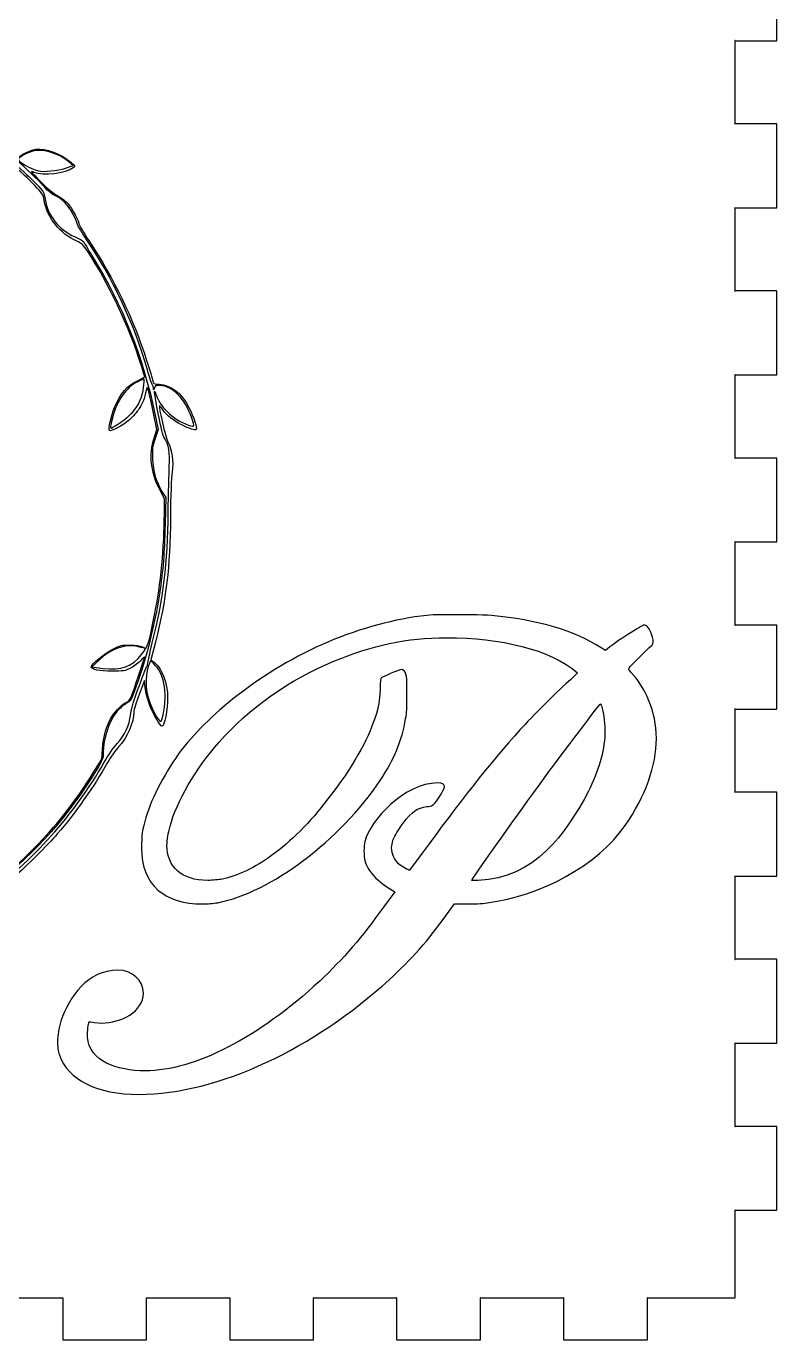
# Model space of a CAD drawing. Extents: x 5 to 509, y -8625 to -7917.
# Drawn here: x 416.5 to 506.4, y -8625 to -8467.7 of the extents above; entities that cross this region are included whole.
import ezdxf

# ---------------------------------------------------------------- set-up
doc = ezdxf.new("R2010")
doc.units = 0
doc.layers.add('Corps', color=7, linetype='CONTINUOUS')

msp = doc.modelspace()

# ---------------------------------------------------------------- linework, layer by layer
at = {"layer": 'Corps', "color": 6}
for p, q in [((506.371256, -8469.43002), (506.371256, -8459.43002)), ((501.351756, -8469.45002), (506.351756, -8469.45002)), ((501.371256, -8479.43002), (501.371256, -8469.43002)), ((506.351756, -8479.41002), (501.351756, -8479.41002)), ((506.371256, -8489.43002), (506.371256, -8479.43002)), ((501.351756, -8489.45002), (506.351756, -8489.45002)), ((501.371256, -8499.43002), (501.371256, -8489.43002)), ((506.351756, -8499.41002), (501.351756, -8499.41002)), ((506.371256, -8509.43002), (506.371256, -8499.43002)), ((501.351756, -8509.45002), (506.351756, -8509.45002)), ((501.371256, -8519.43002), (501.371256, -8509.43002)), ((506.351756, -8519.41002), (501.351756, -8519.41002)), ((506.371256, -8529.43002), (506.371256, -8519.43002)), ((501.351756, -8529.45002), (506.351756, -8529.45002)), ((501.371256, -8539.43002), (501.371256, -8529.43002)), ((506.351756, -8539.41002), (501.351756, -8539.41002)), ((506.371256, -8549.43002), (506.371256, -8539.43002)), ((501.351756, -8549.45002), (506.351756, -8549.45002)), ((501.371256, -8559.43002), (501.371256, -8549.43002)), ((506.351756, -8559.41002), (501.351756, -8559.41002)), ((506.371256, -8569.43002), (506.371256, -8559.43002)), ((501.351756, -8569.45002), (506.351756, -8569.45002)), ((501.371256, -8579.43002), (501.371256, -8569.43002)), ((506.351756, -8579.41002), (501.351756, -8579.41002)), ((506.371256, -8589.43002), (506.371256, -8579.43002)), ((501.351756, -8589.45002), (506.351756, -8589.45002)), ((501.371256, -8599.43002), (501.371256, -8589.43002)), ((506.351756, -8599.41002), (501.351756, -8599.41002)), ((506.371256, -8609.43002), (506.371256, -8599.43002)), ((501.351756, -8609.45002), (506.351756, -8609.45002)), ((501.371256, -8619.93002), (501.371256, -8609.43002)), ((410.851756, -8619.95002), (420.851756, -8619.95002)), ((420.832256, -8619.93002), (420.832256, -8624.93002)), ((430.851756, -8619.95002), (440.851756, -8619.95002)), ((430.871256, -8624.93002), (430.871256, -8619.93002)), ((440.832256, -8619.93002), (440.832256, -8624.93002)), ((450.851756, -8619.95002), (460.851756, -8619.95002)), ((450.871256, -8624.93002), (450.871256, -8619.93002)), ((460.832256, -8619.93002), (460.832256, -8624.93002)), ((470.851756, -8619.95002), (480.851756, -8619.95002)), ((470.871256, -8624.93002), (470.871256, -8619.93002)), ((480.832256, -8619.93002), (480.832256, -8624.93002)), ((490.851756, -8619.95002), (501.351756, -8619.95002)), ((490.871256, -8624.93002), (490.871256, -8619.93002)), ((501.371256, -8619.93002), (501.371256, -8619.93002)), ((420.851756, -8624.95002), (430.851756, -8624.95002)), ((440.851756, -8624.95002), (450.851756, -8624.95002)), ((460.851756, -8624.95002), (470.851756, -8624.95002)), ((480.851756, -8624.95002), (490.851756, -8624.95002))]:
    msp.add_line(p, q, dxfattribs=at)
at = {"layer": 'Corps', "color": 3}
for p, q in [((422.065466, -8484.38982), (421.556326, -8483.96792)), ((421.164216, -8484.70122), (422.065466, -8484.38982)), ((421.164216, -8484.70122), (421.164216, -8484.70122)), ((429.144096, -8513.98912), (429.144106, -8513.98912)), ((432.118516, -8515.99292), (431.712456, -8514.05352)), ((431.902926, -8514.25892), (432.258556, -8516.00052)), ((431.778266, -8517.02242), (432.118516, -8515.99292)), ((432.258556, -8516.00052), (431.898436, -8517.08432)), ((433.006466, -8524.27892), (432.492166, -8523.29032)), ((432.717386, -8523.40002), (433.167606, -8524.13942)), ((433.005936, -8526.10402), (433.006466, -8524.27892)), ((433.167606, -8524.13942), (433.094006, -8527.34162)), ((466.868686, -8538.17102), (465.191316, -8538.17102)), ((431.934186, -8541.44102), (431.400796, -8543.57972)), ((485.853456, -8542.44042), (485.319746, -8542.13542)), ((425.190276, -8543.60862), (424.338356, -8544.41572)), ((431.339046, -8543.65842), (431.120236, -8544.28962)), ((431.792166, -8544.09352), (431.339046, -8543.65842)), ((431.400796, -8543.57972), (431.811636, -8543.90122)), ((424.338356, -8544.41572), (425.654856, -8544.58352)), ((482.498716, -8545.10922), (481.660036, -8545.94792)), ((430.618826, -8546.02042), (429.986436, -8547.69342)), ((430.708526, -8546.90922), (430.618826, -8546.02042)), ((462.065306, -8548.00652), (462.065306, -8546.71042)), ((485.472236, -8549.37862), (485.472236, -8549.37862)), ((432.868486, -8550.14892), (432.868496, -8550.14892)), ((425.516366, -8555.47092), (425.589666, -8554.24122)), ((424.493496, -8557.10392), (425.516366, -8555.47092)), ((466.563706, -8558.75692), (466.563706, -8558.75662)), ((417.921116, -8565.60152), (417.921106, -8565.60182)), ((463.895166, -8566.68632), (462.370286, -8568.74492)), ((470.604646, -8569.96452), (469.842206, -8569.96452)), ((460.616676, -8571.33692), (459.244276, -8573.16672)), ((466.792436, -8574.08172), (467.783616, -8572.78552)), ((467.783616, -8572.78552), (469.232246, -8572.78552))]:
    msp.add_line(p, q, dxfattribs=at)
at = {"layer": 'Corps', "color": 6}
for points in [[(501.371256, -8469.43002), (501.371256, -8469.44202), (501.363256, -8469.45002), (501.351756, -8469.45002)], [(506.351756, -8469.45002), (506.363456, -8469.45002), (506.371256, -8469.44002), (506.371256, -8469.43002)], [(501.351756, -8479.41002), (501.363456, -8479.41002), (501.371256, -8479.42002), (501.371256, -8479.43002)], [(506.371256, -8479.43002), (506.371256, -8479.41802), (506.363256, -8479.41002), (506.351756, -8479.41002)], [(501.371256, -8489.43002), (501.371256, -8489.44202), (501.363256, -8489.45002), (501.351756, -8489.45002)], [(506.351756, -8489.45002), (506.363456, -8489.45002), (506.371256, -8489.44002), (506.371256, -8489.43002)], [(501.351756, -8499.41002), (501.363456, -8499.41002), (501.371256, -8499.42002), (501.371256, -8499.43002)], [(506.371256, -8499.43002), (506.371256, -8499.41802), (506.363256, -8499.41002), (506.351756, -8499.41002)], [(501.371256, -8509.43002), (501.371256, -8509.44202), (501.363256, -8509.45002), (501.351756, -8509.45002)], [(506.351756, -8509.45002), (506.363456, -8509.45002), (506.371256, -8509.44002), (506.371256, -8509.43002)], [(501.351756, -8519.41002), (501.363456, -8519.41002), (501.371256, -8519.42002), (501.371256, -8519.43002)], [(506.371256, -8519.43002), (506.371256, -8519.41802), (506.363256, -8519.41002), (506.351756, -8519.41002)], [(501.371256, -8529.43002), (501.371256, -8529.44202), (501.363256, -8529.45002), (501.351756, -8529.45002)], [(506.351756, -8529.45002), (506.363456, -8529.45002), (506.371256, -8529.44002), (506.371256, -8529.43002)], [(501.351756, -8539.41002), (501.363456, -8539.41002), (501.371256, -8539.42002), (501.371256, -8539.43002)], [(506.371256, -8539.43002), (506.371256, -8539.41802), (506.363256, -8539.41002), (506.351756, -8539.41002)], [(501.371256, -8549.43002), (501.371256, -8549.44202), (501.363256, -8549.45002), (501.351756, -8549.45002)], [(506.351756, -8549.45002), (506.363456, -8549.45002), (506.371256, -8549.44002), (506.371256, -8549.43002)], [(501.351756, -8559.41002), (501.363456, -8559.41002), (501.371256, -8559.42002), (501.371256, -8559.43002)], [(506.371256, -8559.43002), (506.371256, -8559.41802), (506.363256, -8559.41002), (506.351756, -8559.41002)], [(501.371256, -8569.43002), (501.371256, -8569.44202), (501.363256, -8569.45002), (501.351756, -8569.45002)], [(506.351756, -8569.45002), (506.363456, -8569.45002), (506.371256, -8569.44002), (506.371256, -8569.43002)], [(501.351756, -8579.41002), (501.363456, -8579.41002), (501.371256, -8579.42002), (501.371256, -8579.43002)], [(506.371256, -8579.43002), (506.371256, -8579.41802), (506.363256, -8579.41002), (506.351756, -8579.41002)], [(501.371256, -8589.43002), (501.371256, -8589.44202), (501.363256, -8589.45002), (501.351756, -8589.45002)], [(506.351756, -8589.45002), (506.363456, -8589.45002), (506.371256, -8589.44002), (506.371256, -8589.43002)], [(501.351756, -8599.41002), (501.363456, -8599.41002), (501.371256, -8599.42002), (501.371256, -8599.43002)], [(506.371256, -8599.43002), (506.371256, -8599.41802), (506.363256, -8599.41002), (506.351756, -8599.41002)], [(501.371256, -8609.43002), (501.371256, -8609.44202), (501.363256, -8609.45002), (501.351756, -8609.45002)], [(506.351756, -8609.45002), (506.363456, -8609.45002), (506.371256, -8609.44002), (506.371256, -8609.43002)], [(420.851756, -8619.95002), (420.840056, -8619.95002), (420.832256, -8619.94002), (420.832256, -8619.93002)], [(430.871256, -8619.93002), (430.871286, -8619.94202), (430.863256, -8619.95002), (430.851756, -8619.95002)], [(440.851756, -8619.95002), (440.840056, -8619.95002), (440.832256, -8619.94002), (440.832256, -8619.93002)], [(450.871256, -8619.93002), (450.871286, -8619.94202), (450.863256, -8619.95002), (450.851756, -8619.95002)], [(460.851756, -8619.95002), (460.840056, -8619.95002), (460.832256, -8619.94002), (460.832256, -8619.93002)], [(470.871256, -8619.93002), (470.871286, -8619.94202), (470.863256, -8619.95002), (470.851756, -8619.95002)], [(480.851756, -8619.95002), (480.840056, -8619.95002), (480.832256, -8619.94002), (480.832256, -8619.93002)], [(490.871256, -8619.93002), (490.871286, -8619.94202), (490.863256, -8619.95002), (490.851756, -8619.95002)], [(501.351756, -8619.95002), (501.363456, -8619.95002), (501.371256, -8619.94002), (501.371256, -8619.93002)], [(420.832256, -8624.93002), (420.832226, -8624.94202), (420.840256, -8624.95002), (420.851756, -8624.95002)], [(430.851756, -8624.95002), (430.863456, -8624.95002), (430.871256, -8624.94002), (430.871256, -8624.93002)], [(440.832256, -8624.93002), (440.832226, -8624.94202), (440.840256, -8624.95002), (440.851756, -8624.95002)], [(450.851756, -8624.95002), (450.863456, -8624.95002), (450.871256, -8624.94002), (450.871256, -8624.93002)], [(460.832256, -8624.93002), (460.832226, -8624.94202), (460.840256, -8624.95002), (460.851756, -8624.95002)], [(470.851756, -8624.95002), (470.863456, -8624.95002), (470.871256, -8624.94002), (470.871256, -8624.93002)], [(480.832256, -8624.93002), (480.832226, -8624.94202), (480.840256, -8624.95002), (480.851756, -8624.95002)], [(490.851756, -8624.95002), (490.863456, -8624.95002), (490.871256, -8624.94002), (490.871256, -8624.93002)]]:
    msp.add_open_spline(points, degree=3, dxfattribs=at)
at = {"layer": 'Corps', "color": 3}
for points in [[(418.641346, -8486.95602), (416.946156, -8485.00702), (413.405766, -8482.03662), (410.409296, -8480.04932)], [(412.144806, -8481.77222), (413.932816, -8483.10182), (416.377986, -8485.23642), (417.658216, -8486.58542)], [(415.665776, -8483.31662), (416.038696, -8482.96632), (416.996926, -8482.54552), (417.665046, -8482.43872)], [(421.556326, -8483.96792), (420.304786, -8482.93102), (418.607476, -8482.38702), (417.403786, -8482.63692)], [(417.665046, -8482.43872), (418.712646, -8482.27112), (420.679126, -8483.01582), (421.831326, -8484.01642)], [(417.403786, -8482.63692), (416.721426, -8482.77852), (415.492256, -8483.43662), (415.492256, -8483.66022)], [(415.492256, -8483.66022), (415.492256, -8483.95892), (416.918326, -8484.77232), (417.910286, -8485.03952)], [(421.831326, -8484.01642), (422.342246, -8484.46012), (422.348196, -8484.47502), (422.092746, -8484.67312)], [(417.475996, -8486.78042), (416.923986, -8486.21802), (416.082176, -8485.40932), (415.605296, -8484.98332)], [(417.387396, -8485.21022), (416.907266, -8485.00252), (416.971296, -8485.09182), (418.171616, -8486.30332)], [(422.092746, -8484.67312), (421.205936, -8485.36092), (418.460476, -8485.67432), (417.387396, -8485.21022)], [(417.910286, -8485.03952), (418.481176, -8485.19322), (420.281976, -8485.00652), (421.164216, -8484.70122)], [(418.618696, -8488.57352), (418.489646, -8487.85862), (418.407286, -8487.72942), (417.475996, -8486.78042)], [(417.658216, -8486.58542), (418.544966, -8487.51972), (418.588556, -8487.59582), (418.731686, -8488.45972)], [(418.171616, -8486.30332), (418.995146, -8487.13462), (419.760356, -8487.77382), (420.240146, -8488.03132)], [(419.957656, -8488.02152), (419.543366, -8487.84332), (419.103066, -8487.48692), (418.641346, -8486.95602)], [(422.510156, -8493.43722), (420.483316, -8492.53202), (418.998196, -8490.67582), (418.618696, -8488.57352)], [(418.731686, -8488.45972), (419.058066, -8490.42932), (420.292516, -8491.97462), (422.312166, -8492.94192)], [(422.552286, -8491.33272), (422.061576, -8489.80992), (421.017446, -8488.47742), (419.957656, -8488.02152)], [(420.240146, -8488.03132), (420.658956, -8488.25612), (421.209936, -8488.67942), (421.464556, -8488.97202)], [(421.464556, -8488.97202), (421.912266, -8489.48652), (422.811616, -8491.16342), (422.811616, -8491.48362)], [(423.662356, -8493.22792), (423.144476, -8492.47312), (422.644936, -8491.62032), (422.552286, -8491.33272)], [(422.811616, -8491.48362), (422.811616, -8491.56962), (423.330196, -8492.42452), (423.964016, -8493.38252)], [(422.312166, -8492.94192), (422.865746, -8493.20702), (423.322226, -8493.46012), (423.326586, -8493.50432)], [(423.828976, -8494.69282), (423.292926, -8493.89492), (423.078916, -8493.69122), (422.510156, -8493.43722)], [(430.980376, -8508.84712), (429.409476, -8503.38632), (426.776776, -8497.76722), (423.662356, -8493.22792)], [(423.964016, -8493.38252), (426.994556, -8497.96292), (429.243396, -8502.62622), (430.886376, -8507.73722)], [(423.326586, -8493.50432), (423.331586, -8493.54832), (423.837806, -8494.38812), (424.452966, -8495.37012)], [(430.199186, -8508.16762), (428.808886, -8503.72972), (426.217376, -8498.24792), (423.828976, -8494.69282)], [(424.452966, -8495.37012), (427.942436, -8500.94042), (430.515416, -8507.46402), (431.902926, -8514.25892)], [(430.635506, -8509.73782), (430.661406, -8509.72282), (430.465066, -8509.01632), (430.199186, -8508.16762)], [(430.886376, -8507.73722), (431.244576, -8508.85152), (431.575966, -8509.93962), (431.622826, -8510.15522)], [(431.584326, -8510.67042), (431.520926, -8510.60242), (431.249216, -8509.78162), (430.980376, -8508.84712)], [(429.816516, -8510.27252), (428.479376, -8510.92672), (427.284796, -8512.60512), (426.819526, -8514.48342)], [(427.044596, -8513.36692), (427.739426, -8511.65702), (428.531036, -8510.73942), (429.850816, -8510.11432)], [(430.574966, -8509.97262), (430.551266, -8509.94462), (430.209956, -8510.08002), (429.816516, -8510.27252)], [(429.850816, -8510.11432), (430.256486, -8509.92222), (430.609596, -8509.75282), (430.635506, -8509.73782)], [(430.514466, -8510.95912), (430.571466, -8510.44412), (430.598666, -8510.00022), (430.574966, -8509.97262)], [(431.712516, -8511.06252), (431.705516, -8510.91512), (431.647716, -8510.73872), (431.584326, -8510.67042)], [(431.622826, -8510.15522), (431.702926, -8510.52382), (431.747856, -8510.54882), (432.371886, -8510.57182)], [(432.468536, -8510.71272), (431.974536, -8510.68072), (431.903196, -8510.71262), (431.819536, -8511.00352)], [(432.371886, -8510.57182), (433.778936, -8510.62382), (435.080156, -8511.64102), (435.953746, -8513.37202)], [(436.291406, -8514.64802), (435.474136, -8512.27262), (434.059046, -8510.81592), (432.468536, -8510.71272)], [(429.144106, -8513.98912), (429.930466, -8513.11452), (430.387876, -8512.10312), (430.514466, -8510.95912)], [(430.859836, -8511.19912), (430.579306, -8512.41952), (430.437946, -8512.79332), (430.001896, -8513.46802)], [(431.128146, -8511.46052), (430.954446, -8510.82342), (430.947696, -8510.81682), (430.859836, -8511.19912)], [(431.712456, -8514.05352), (431.489076, -8512.98682), (431.226156, -8511.81992), (431.128146, -8511.46052)], [(432.305016, -8514.26042), (431.859696, -8511.98252), (431.707016, -8510.85442), (431.952686, -8511.65702)], [(431.819536, -8511.00352), (431.740336, -8511.27882), (431.723536, -8511.28802), (431.712516, -8511.06252)], [(431.952686, -8511.65702), (432.449406, -8513.27982), (433.938986, -8514.72122), (435.882696, -8515.45972)], [(426.441756, -8516.12332), (426.285696, -8515.96732), (426.632686, -8514.38072), (427.044596, -8513.36692)], [(430.001896, -8513.46802), (429.737226, -8513.87752), (429.210826, -8514.48362), (428.832116, -8514.81482)], [(432.409846, -8513.12902), (432.288756, -8513.26062), (433.157956, -8516.93872), (433.438846, -8517.48332)], [(432.854096, -8513.67352), (432.626186, -8513.35622), (432.426276, -8513.11112), (432.409846, -8513.12902)], [(435.085086, -8515.44522), (434.161916, -8514.97892), (433.299996, -8514.29442), (432.854096, -8513.67352)], [(435.953746, -8513.37202), (436.526926, -8514.50782), (436.973806, -8515.84702), (436.828186, -8515.99262)], [(426.819526, -8514.48342), (426.407126, -8516.14822), (426.328246, -8516.05522), (427.514066, -8515.30232)], [(428.832116, -8514.81482), (428.039416, -8515.50832), (426.609476, -8516.29102), (426.441756, -8516.12332)], [(427.514066, -8515.30232), (428.089896, -8514.93672), (428.823406, -8514.34582), (429.144096, -8513.98912)], [(433.011576, -8517.01882), (432.874776, -8516.82422), (432.585286, -8515.69402), (432.305016, -8514.26042)], [(436.828186, -8515.99262), (436.699826, -8516.12102), (435.968026, -8515.89122), (435.085086, -8515.44522)], [(435.882696, -8515.45972), (436.642716, -8515.74852), (436.658936, -8515.71632), (436.291406, -8514.64802)], [(432.492166, -8523.29032), (431.382386, -8521.15722), (431.133606, -8518.97302), (431.778266, -8517.02242)], [(433.601596, -8520.40332), (433.697496, -8518.78372), (433.514596, -8517.73432), (433.011576, -8517.01882)], [(431.898436, -8517.08432), (431.573866, -8518.06112), (431.544226, -8518.30152), (431.598206, -8519.51992)], [(433.438846, -8517.48332), (433.949636, -8518.47372), (434.128266, -8519.78602), (433.931936, -8521.10562)], [(431.598206, -8519.51992), (431.666706, -8521.06562), (432.000456, -8522.22272), (432.717386, -8523.40002)], [(433.471906, -8525.90372), (433.493906, -8523.71122), (433.552306, -8521.23602), (433.601596, -8520.40332)], [(433.931936, -8521.10562), (433.838036, -8521.73652), (433.757646, -8523.96072), (433.737126, -8526.49322)], [(431.562876, -8541.54632), (432.882266, -8536.32702), (433.410736, -8531.99682), (433.471906, -8525.90372)], [(431.829296, -8538.22282), (432.570916, -8534.47352), (433.004636, -8530.00652), (433.005936, -8526.10402)], [(433.737126, -8526.49322), (433.688026, -8532.55432), (433.254856, -8536.14552), (431.934186, -8541.44102)], [(433.094006, -8527.34162), (433.010706, -8530.96512), (432.874856, -8532.61652), (432.406016, -8535.70672)], [(432.406016, -8535.70672), (431.845606, -8539.40042), (430.859796, -8543.32182), (429.638756, -8546.71432)], [(430.287736, -8542.91472), (431.034686, -8541.96432), (431.171726, -8541.54722), (431.829296, -8538.22282)], [(465.191316, -8538.17102), (457.490666, -8538.85722), (449.103816, -8542.21202), (442.241856, -8547.47282)], [(472.205766, -8538.24702), (471.062106, -8538.17102), (468.622296, -8538.17102), (466.868686, -8538.17102)], [(485.319746, -8542.13542), (482.193746, -8540.07682), (477.695346, -8538.78072), (472.205766, -8538.24702)], [(490.504346, -8539.39062), (490.275616, -8539.39062), (487.073366, -8541.37302), (485.853456, -8542.44042)], [(491.571766, -8541.44922), (491.571766, -8540.76302), (491.038056, -8539.39062), (490.504346, -8539.39062)], [(429.640916, -8541.94172), (428.266406, -8541.64832), (426.600986, -8542.27212), (425.190276, -8543.60862)], [(426.852156, -8542.26722), (427.730766, -8541.83302), (427.923556, -8541.78762), (428.879056, -8541.79002)], [(428.879056, -8541.79002), (429.612596, -8541.79002), (430.074666, -8541.86202), (430.392456, -8542.01892)], [(430.588516, -8542.16672), (430.444746, -8542.12372), (430.018316, -8542.02232), (429.640916, -8541.94172)], [(430.392456, -8542.01892), (430.644066, -8542.14332), (430.732286, -8542.20982), (430.588516, -8542.16672)], [(430.989366, -8544.21652), (430.949766, -8544.15252), (431.207826, -8542.95082), (431.562876, -8541.54632)], [(453.297236, -8543.73682), (457.871886, -8541.83072), (462.065306, -8540.91582), (466.792436, -8540.91582)], [(466.792436, -8540.91582), (473.273186, -8540.91582), (479.220226, -8542.28822), (482.498716, -8545.10922)], [(488.674486, -8544.57522), (488.903216, -8544.19402), (490.580586, -8542.59292), (491.038056, -8542.13542)], [(491.038056, -8542.13542), (491.419276, -8541.83042), (491.571766, -8541.75422), (491.571766, -8541.44922)], [(424.249366, -8544.39882), (424.249366, -8544.07892), (425.867166, -8542.75402), (426.852156, -8542.26722)], [(425.654856, -8544.58352), (427.857186, -8544.86412), (429.110556, -8544.41272), (430.287736, -8542.91472)], [(430.098376, -8543.70312), (429.792856, -8544.01702), (429.248796, -8544.41942), (428.889366, -8544.59722)], [(429.036946, -8548.00002), (429.249406, -8547.49472), (430.653866, -8543.33272), (430.653866, -8543.20842)], [(430.653866, -8543.20842), (430.653866, -8543.16642), (430.403896, -8543.38912), (430.098376, -8543.70312)], [(439.573306, -8553.41982), (443.080536, -8549.37892), (448.036396, -8545.87172), (453.297236, -8543.73682)], [(426.732746, -8544.92062), (425.181226, -8544.92072), (424.249366, -8544.72492), (424.249366, -8544.39882)], [(428.889366, -8544.59722), (428.308746, -8544.88432), (428.068156, -8544.92042), (426.732746, -8544.92062)], [(429.635186, -8547.66602), (429.959566, -8546.80332), (430.361756, -8545.70052), (430.528946, -8545.21532)], [(430.528946, -8545.21532), (430.696136, -8544.73002), (430.884336, -8544.33302), (430.947166, -8544.33302)], [(431.120236, -8544.28962), (430.775176, -8545.28492), (430.718666, -8546.50672), (430.966226, -8547.61952)], [(430.947166, -8544.33302), (431.009966, -8544.33302), (431.028966, -8544.28102), (430.989366, -8544.21652)], [(432.956396, -8546.38842), (432.696596, -8545.28682), (432.375276, -8544.65352), (431.792166, -8544.09352)], [(431.811636, -8543.90122), (432.740846, -8544.62842), (433.398646, -8546.34942), (433.398646, -8548.05322)], [(461.379116, -8544.72802), (461.150376, -8544.72802), (459.168036, -8545.56672), (459.015546, -8545.71922)], [(462.065306, -8546.71042), (462.065306, -8545.49042), (461.989106, -8544.72802), (461.379116, -8544.72802)], [(488.903216, -8545.03272), (488.598246, -8544.72772), (488.598246, -8544.72772), (488.674486, -8544.57522)], [(491.952986, -8552.96212), (491.952986, -8549.68362), (490.580586, -8546.86252), (488.903216, -8545.03272)], [(429.638756, -8546.71432), (429.032116, -8548.39982), (429.025396, -8548.41092), (428.340306, -8548.86572)], [(431.220996, -8548.90902), (430.988486, -8548.29802), (430.757876, -8547.39812), (430.708526, -8546.90922)], [(432.868496, -8550.14892), (433.147876, -8548.99942), (433.186146, -8547.36252), (432.956396, -8546.38842)], [(459.015546, -8545.71922), (458.863056, -8545.79522), (458.863056, -8546.02422), (458.863056, -8547.16782)], [(481.660036, -8545.94792), (480.440126, -8546.93912), (476.932896, -8550.52262), (475.636756, -8551.89502)], [(428.512926, -8548.61492), (428.693556, -8548.53292), (428.929356, -8548.25592), (429.036946, -8548.00002)], [(428.953406, -8550.16842), (429.013306, -8549.56052), (429.251336, -8548.68682), (429.635186, -8547.66602)], [(429.986436, -8547.69342), (429.638636, -8548.61362), (429.352436, -8549.55472), (429.350456, -8549.78482)], [(430.966226, -8547.61952), (431.282786, -8549.04232), (432.359116, -8551.19362), (432.612786, -8550.91052)], [(433.398646, -8548.05322), (433.398646, -8549.50222), (433.014146, -8551.52312), (432.738456, -8551.52312)], [(442.241856, -8547.47282), (439.344576, -8549.60762), (436.904766, -8552.04742), (435.074906, -8554.33482)], [(458.863056, -8547.16782), (458.786856, -8548.54022), (458.710566, -8549.07392), (458.253106, -8550.44632)], [(461.912816, -8550.59882), (462.065306, -8549.83642), (462.065306, -8549.37892), (462.065306, -8548.00652)], [(427.256676, -8549.82152), (426.362216, -8550.95082), (425.687216, -8553.02772), (425.687216, -8554.65052)], [(426.750796, -8550.31922), (427.184866, -8549.64022), (428.006196, -8548.84582), (428.512926, -8548.61492)], [(428.340306, -8548.86572), (427.961546, -8549.11712), (427.473916, -8549.54722), (427.256676, -8549.82152)], [(429.350456, -8549.78482), (429.338856, -8551.12592), (428.595606, -8552.83272), (427.526596, -8553.97302)], [(432.738456, -8551.52312), (432.510846, -8551.52312), (431.654076, -8550.04722), (431.220996, -8548.90902)], [(477.695346, -8558.83292), (481.126326, -8554.18202), (485.167256, -8548.84492), (485.243506, -8548.84492)], [(485.243506, -8548.84492), (485.243506, -8548.84492), (485.395996, -8549.07362), (485.472236, -8549.37862)], [(485.472236, -8549.37862), (485.700966, -8550.29352), (485.777216, -8551.13222), (485.777216, -8552.42842)], [(425.589666, -8554.24122), (425.673566, -8552.83472), (426.131486, -8551.28802), (426.750796, -8550.31922)], [(427.348426, -8553.58532), (428.258356, -8552.61542), (428.832846, -8551.39242), (428.953406, -8550.16842)], [(432.612786, -8550.91052), (432.666086, -8550.85152), (432.781126, -8550.50832), (432.868486, -8550.14892)], [(458.253106, -8550.44632), (457.338176, -8553.26732), (455.584566, -8556.39342), (452.611046, -8560.20562)], [(458.863056, -8557.99452), (460.540426, -8555.47842), (461.455356, -8553.26732), (461.912816, -8550.59882)], [(475.636756, -8551.89502), (471.900796, -8556.08842), (468.317326, -8560.66302), (463.895166, -8566.68632)], [(485.777216, -8552.42842), (485.701016, -8554.63942), (485.014776, -8556.77432), (483.794866, -8559.36662)], [(488.217026, -8563.40752), (490.656836, -8559.82402), (491.952986, -8556.24062), (491.952986, -8552.96212)], [(425.687216, -8554.65052), (425.687216, -8555.35302), (425.624616, -8555.51262), (424.844916, -8556.79852)], [(425.759656, -8555.90032), (426.250176, -8555.03422), (426.961586, -8553.99762), (427.348426, -8553.58532)], [(427.526596, -8553.97302), (427.173176, -8554.35002), (426.575206, -8555.20282), (426.197756, -8555.86822)], [(435.074906, -8554.33482), (433.168806, -8556.92712), (431.567686, -8559.90062), (430.805246, -8562.41662)], [(433.702516, -8563.48402), (434.388716, -8560.66302), (436.828526, -8556.46962), (439.573306, -8553.41982)], [(411.724886, -8571.60962), (416.998936, -8567.93892), (422.305866, -8561.99882), (425.759656, -8555.90032)], [(426.197756, -8555.86822), (424.553896, -8558.76612), (422.330466, -8561.91802), (420.184586, -8564.39242)], [(424.844916, -8556.79852), (421.667526, -8562.03842), (417.608086, -8566.64162), (412.989996, -8570.24132)], [(417.921106, -8565.60182), (420.375706, -8563.04022), (422.477006, -8560.32332), (424.493496, -8557.10392)], [(439.420826, -8572.63332), (445.749076, -8571.41342), (454.059686, -8565.16142), (458.863056, -8557.99452)], [(465.725026, -8558.29922), (461.836576, -8558.29922), (457.643156, -8562.72132), (457.033196, -8565.31362)], [(465.115066, -8560.96802), (465.343806, -8560.96802), (466.563706, -8559.13812), (466.563706, -8558.75692)], [(466.563706, -8558.75662), (466.563706, -8558.45162), (466.334976, -8558.29922), (465.725026, -8558.29922)], [(469.842206, -8569.96452), (469.766006, -8569.88852), (474.950556, -8562.64512), (477.695346, -8558.83292)], [(483.794866, -8559.36662), (481.126326, -8564.32242), (477.314126, -8569.81202), (470.604646, -8569.96452)], [(452.611046, -8560.20562), (450.476206, -8563.02662), (448.188886, -8565.31392), (445.825326, -8566.99132)], [(464.428876, -8561.12052), (464.733846, -8561.12052), (465.038826, -8561.04452), (465.115066, -8560.96802)], [(430.805246, -8562.41662), (430.347776, -8563.86532), (430.271536, -8564.62772), (430.271536, -8566.07632)], [(461.607846, -8563.10282), (462.675256, -8561.73042), (463.361456, -8561.27302), (464.428876, -8561.12052)], [(433.321296, -8565.77142), (433.321296, -8565.08522), (433.473786, -8564.32272), (433.702516, -8563.48402)], [(460.387936, -8565.16142), (460.692916, -8564.47522), (460.921646, -8564.09402), (461.607846, -8563.10282)], [(471.672056, -8572.63302), (478.152806, -8571.87062), (484.862286, -8568.13462), (488.217026, -8563.40752)], [(420.184586, -8564.39242), (419.023306, -8565.73142), (416.372166, -8568.38132), (415.127606, -8569.44692)], [(415.623926, -8567.85822), (416.116436, -8567.42152), (417.150176, -8566.40602), (417.921116, -8565.60152)], [(438.200916, -8569.96482), (435.074906, -8569.96482), (433.321296, -8568.36372), (433.321296, -8565.77142)], [(457.033196, -8565.31362), (456.880716, -8565.92362), (456.880716, -8567.06722), (457.033196, -8567.60092)], [(460.235446, -8566.07632), (460.235446, -8565.77142), (460.311646, -8565.46642), (460.387936, -8565.16142)], [(430.271536, -8566.07632), (430.271536, -8570.57472), (433.092566, -8572.78582), (437.590966, -8572.78582)], [(445.825326, -8566.99132), (443.995466, -8568.36372), (441.631896, -8569.50732), (439.954526, -8569.81232)], [(461.074136, -8567.98242), (460.540426, -8567.44872), (460.235446, -8566.83882), (460.235446, -8566.07632)], [(457.033196, -8567.60092), (457.414416, -8569.04962), (458.863056, -8570.34572), (460.616676, -8571.33692)], [(462.370286, -8568.74492), (462.217796, -8568.74492), (461.531596, -8568.36372), (461.074136, -8567.98242)], [(439.954526, -8569.81232), (439.497066, -8569.88832), (438.810866, -8569.96482), (438.200916, -8569.96482)], [(437.590966, -8572.78582), (438.200916, -8572.78582), (438.810866, -8572.70982), (439.420826, -8572.63332)], [(459.244276, -8573.16672), (456.728226, -8576.75022), (454.440906, -8579.34252), (451.619876, -8582.01112)], [(469.232246, -8572.78552), (470.070936, -8572.78552), (471.062106, -8572.78552), (471.672056, -8572.63302)], [(459.930476, -8581.85862), (462.522776, -8579.49502), (464.733846, -8577.05522), (466.792436, -8574.08172)], [(427.450506, -8580.71492), (423.790786, -8580.71492), (421.655956, -8583.84092), (420.588536, -8586.81442)], [(430.500266, -8583.45972), (430.500266, -8581.93482), (429.127876, -8580.71492), (427.450506, -8580.71492)], [(429.966556, -8595.58252), (439.497066, -8595.58252), (451.009916, -8590.01672), (459.930476, -8581.85862)], [(451.619876, -8582.01112), (444.300446, -8588.79682), (436.599786, -8592.76152), (430.728996, -8592.76152)], [(425.468156, -8587.04322), (427.831726, -8587.04322), (430.500266, -8585.67082), (430.500266, -8583.45972)], [(420.588536, -8586.81442), (420.359806, -8587.65312), (420.207316, -8588.49182), (420.207316, -8589.25422)], [(423.790786, -8588.72052), (423.790786, -8588.03432), (423.866986, -8587.11942), (424.019516, -8586.89072)], [(424.019516, -8586.89072), (424.019516, -8586.89072), (425.086936, -8587.04322), (425.468156, -8587.04322)], [(420.207316, -8589.25422), (420.207316, -8589.86422), (420.283516, -8590.39792), (420.436046, -8590.85542)], [(430.728996, -8592.76152), (427.298016, -8592.76152), (424.019516, -8591.61782), (423.790786, -8588.72052)], [(420.436046, -8590.85542), (421.427226, -8593.82892), (424.934446, -8595.58252), (429.966556, -8595.58252)]]:
    msp.add_open_spline(points, degree=3, dxfattribs=at)

doc.saveas('drawing.dxf')
